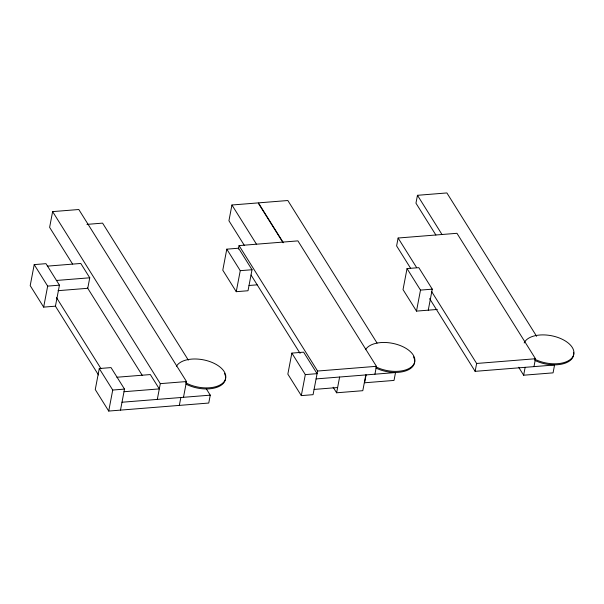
<?xml version="1.0" encoding="UTF-8"?>
<svg xmlns="http://www.w3.org/2000/svg" width="604" height="604" viewBox="0 0 604 604"><rect width="100%" height="100%" fill="white"/><g stroke="black" fill="none" stroke-linecap="round" stroke-linejoin="round"><path stroke-width="0.91" d="M34.209 264.605L30.2 285.617L43.662 307.119L55.432 306.175L59.441 285.163L45.98 263.661L34.209 264.605L47.671 286.107L43.662 307.119M183.488 397.304L186.493 381.547L78.807 209.512L52.623 211.611L49.619 227.368L72.548 264.008M47.339 266.137L80.785 263.457L89.762 277.795L87.754 288.297L58.022 290.683M120.49 410.116L124.5 389.097L111.038 367.594L99.267 368.538L95.258 389.55L108.72 411.06L208.757 403.042L210.26 395.159L206.274 388.787M108.72 411.06L112.729 390.041L99.267 368.538M157.304 399.403L160.309 383.646L52.623 211.611M179.335 405.397L180.838 397.515M283.049 242.725L258.119 202.899L231.936 204.998L228.931 220.762L244.386 245.451M226.794 249.165L222.785 270.184L236.247 291.687L248.018 290.743L252.027 269.731L238.565 248.221L226.794 249.165L240.256 270.668L236.247 291.687M238.399 249.097L239.063 245.594L297.908 240.883L376.428 366.318L374.925 374.201M291.853 353.106L305.314 374.608L317.085 373.665L303.623 352.162L291.853 353.106L287.844 374.118L301.305 395.62L313.076 394.676L317.583 371.037L239.063 245.594M301.305 395.62L305.314 374.608M365.805 374.933L362.8 390.69L336.617 392.789L339.622 377.032M366.099 374.91L364.597 382.785L394.019 380.429L395.522 372.547L316.081 378.919M533.974 366.628L535.476 358.746L456.956 233.303L398.111 238.021L396.609 245.903L410.614 268.274M536.624 336.3L446.885 192.94L417.462 195.303L415.96 203.186L435.899 235.039M428.259 310.169L432.268 289.157L418.806 267.655L407.036 268.591L403.027 289.61L416.488 311.113L437.311 309.444M416.488 311.113L420.497 290.101L407.036 268.591M518.662 367.247L523.645 375.212L553.068 372.857L554.57 364.975L475.129 371.339L476.631 363.465L431.618 291.551M523.645 375.212L525.148 367.33M86.946 224.378L102.582 223.125L188.327 360.112M56.308 280.475L89.762 277.795M47.671 286.107L59.441 285.163M240.256 270.668L252.027 269.731M249.014 285.488L257.168 284.839M420.497 290.101L432.268 289.157M116.882 377.243L150.328 374.563L159.305 388.893L123.994 391.724M160.309 383.646L186.493 381.547M317.583 371.037L376.428 366.318M112.729 390.041L124.5 389.097M476.631 363.465L535.476 358.746M121.993 402.234L210.26 395.159M314.08 389.421L337.613 387.534M417.462 195.303L441.894 234.329M398.111 238.021L416.617 267.587M429.618 298.633L475.129 371.339M377.077 343.08L287.836 200.52L258.414 202.876L283.344 242.702M231.936 204.998L256.36 244.024M333.121 387.217L336.617 392.789M251.068 275.047L300.075 353.348M87.505 287.904L142.348 375.507M56.474 297.568L100.989 368.674M55.47 306.243L98.482 374.956M573.596 352.291A25.511 13.892 10.8 0 1 561.735 364.137A25.511 13.892 10.8 0 1 534.925 360.429M524.181 342.959A25.511 13.892 10.8 0 1 557.439 337.304A25.511 13.892 10.8 0 1 571.082 358.821A25.511 13.892 10.8 0 1 534.344 358.987M414.555 359.863A25.511 13.892 10.8 0 1 402.687 371.717A25.511 13.892 10.8 0 1 375.877 368.01M413.468 356.843A25.511 13.892 10.8 0 1 414.382 359.116M365.556 349.693A25.511 13.892 10.8 0 1 399.123 345.133A25.511 13.892 10.8 0 1 412.071 366.356A25.511 13.892 10.8 0 1 376.081 366.96M225.481 376.383A25.511 13.892 10.8 0 1 213.204 388.312A25.511 13.892 10.8 0 1 186.024 384.129M224.394 373.355A25.511 13.892 10.8 0 1 225.315 375.635M176.481 366.213A25.511 13.892 10.8 0 1 210.637 361.864A25.511 13.892 10.8 0 1 222.393 383.412A25.511 13.892 10.8 0 1 185.458 382.664"/></g></svg>
